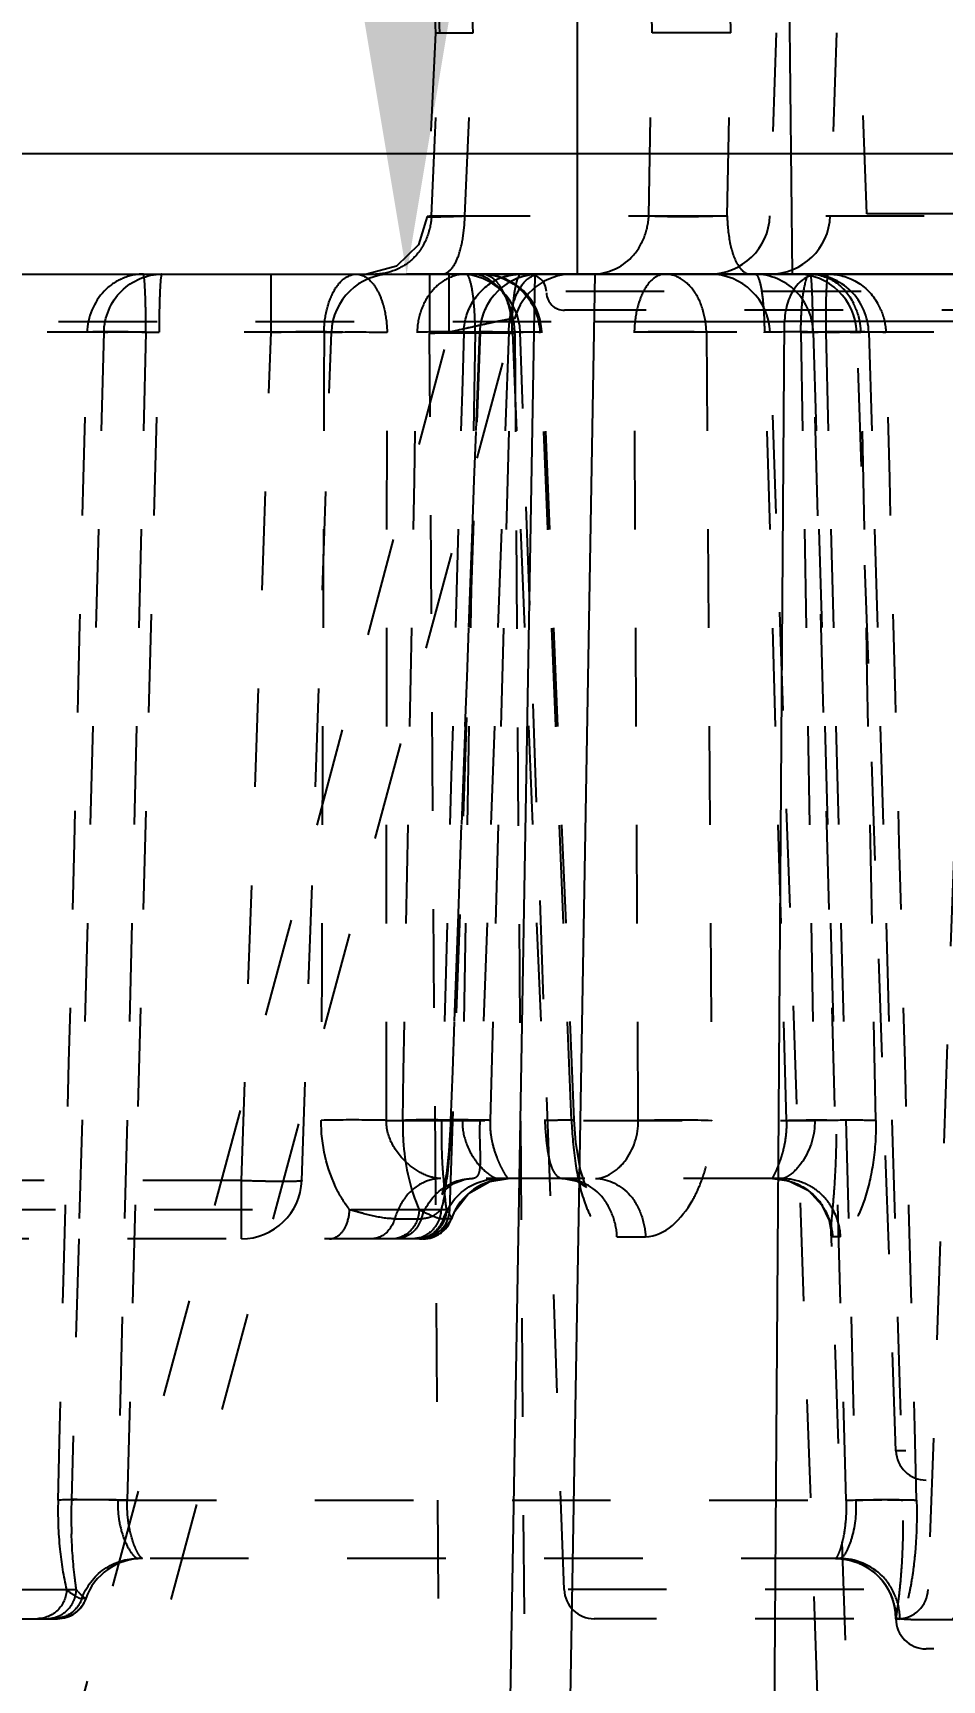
# Model space of a CAD drawing. Header units: millimetres. Extents: x -1265 to 1982, y -12197 to 1934.
# Drawn here: x 246.36 to 261.42, y -314.42 to -287.1 of the extents above; entities that cross this region are included whole.
import ezdxf

# ---------------------------------------------------------------- set-up
doc = ezdxf.new("R2010")
doc.units = ezdxf.units.MM
doc.header["$LTSCALE"] = 16.335
doc.header["$PDMODE"] = 3
doc.header["$PDSIZE"] = 0.3125
doc.linetypes.add('HIDDEN', pattern=[0.2, 0.1, -0.1])
doc.layers.get('0').update_dxf_attribs({"linetype": 'CONTINUOUS'})
doc.layers.get('Defpoints').update_dxf_attribs({"linetype": 'CONTINUOUS'})
doc.layers.add('DEFAULT_2', color=8, linetype='HIDDEN')
doc.styles.get("Standard").update_dxf_attribs({"font": 'txt', "width": 0.8})
doc.dimstyles.new('11', dxfattribs={"dimtxt": 8, "dimasz": 8, "dimexe": 0, "dimexo": 0, "dimgap": 0, "dimtad": 0, "dimdsep": 46, "dimtxsty": 'Standard', "dimcen": 0, "dimclrd": 4, "dimclre": 4, "dimclrt": 6, "dimazin": 0, "dimtp": 0.01, "dimtm": 0.01, "dimtfac": 1, "dimtofl": 0, "dimtmove": 0, "dimatfit": 3, "dimfxl": 0, "dimtolj": 1, "dimarcsym": 0})

# ---------------------------------------------------------------- blocks, each defined once
blk = doc.blocks.new('*D82')
at = {"color": 4, "lineweight": -2}
for p, q in [((302.177, -214.102), (252.55, -214.102)), ((252.55, -222.102), (252.55, -234.926)), ((252.55, -283.102), (252.55, -245.593)), ((347.649, -291.102), (252.55, -291.102))]:
    blk.add_line(p, q, dxfattribs=at)
at = {"color": 4}
for points in [[(251.216, -222.102), (253.883, -222.102), (252.55, -214.102)], [(251.216, -283.102), (253.883, -283.102), (252.55, -291.102)]]:
    blk.add_solid(points, dxfattribs=at)
at = {"layer": 'Defpoints', "color": 0}
for p in [(302.177, -214.102), (252.55, -291.102), (347.649, -291.102)]:
    blk.add_point(p, dxfattribs=at)
at = {"color": 6, "insert": (252.55, -240.259), "char_height": 8, "attachment_point": 5, "rotation": 90}
blk.add_mtext('\\A1;77', dxfattribs=at)
blk = doc.blocks.new('*D83')
at = {"color": 4, "lineweight": -2}
for p, q in [((185.186, -289.102), (324.733, -289.102)), ((324.733, -297.102), (324.733, -352.099)), ((324.733, -401.102), (324.733, -365.966)), ((185.186, -409.102), (324.733, -409.102))]:
    blk.add_line(p, q, dxfattribs=at)
at = {"color": 4}
for points in [[(323.4, -297.102), (326.067, -297.102), (324.733, -289.102)], [(323.4, -401.102), (326.067, -401.102), (324.733, -409.102)]]:
    blk.add_solid(points, dxfattribs=at)
at = {"layer": 'Defpoints', "color": 0}
for p in [(185.186, -289.102), (185.186, -409.102), (324.733, -409.102)]:
    blk.add_point(p, dxfattribs=at)
at = {"color": 6, "insert": (324.733, -359.033), "char_height": 8, "attachment_point": 5, "rotation": 90}
blk.add_mtext('\\A1;120', dxfattribs=at)

msp = doc.modelspace()

# ---------------------------------------------------------------- linework, layer by layer
at = {"color": 7, "linetype": 'Continuous'}
for p, q in [((255.38, -291.102), (255.38, -286.076)), ((258.887, -286.076), (258.941, -291.102)), ((-119.823, -291.102), (302.177, -291.102)), ((254.677, -291.102), (253.333, -368.137)), ((254.333, -368.137), (255.677, -291.102)), ((258.252, -369.611), (258.814, -291.888)), ((281.55, -291.888), (258.814, -291.888))]:
    msp.add_line(p, q, dxfattribs=at)
for points, knots in [([(259.38, -291.102), (259.283, -291.102), (259.067, -291.193), (258.941, -291.382), (258.896, -291.493)], [0, 0, 0, 0, 0.447253, 1, 1, 1, 1]), ([(258.896, -291.493), (258.857, -291.587), (258.824, -291.721), (258.815, -291.856), (258.814, -291.888)], [0, 0, 0, 0, 0.757844, 1, 1, 1, 1]), ([(255.663, -291.887), (255.954, -291.887), (257.005, -291.887), (258.055, -291.887), (258.814, -291.888)], [0, 0, 0, 0, 0.276854, 1, 1, 1, 1])]:
    msp.add_open_spline(points, degree=3, knots=knots, dxfattribs=at)
at = {"layer": 'DEFAULT_2', "color": 8, "linetype": 'HIDDEN'}
for p, q in [((252.979, -286.057), (253.027, -287.102)), ((253.1, -287.102), (253.052, -286.067)), ((253.652, -287.102), (253.605, -286.067)), ((256.621, -287.102), (256.601, -286.067)), ((257.922, -287.102), (257.902, -286.067)), ((260.177, -290.102), (260.036, -286.067)), ((253.027, -287.102), (252.888, -290.148)), ((252.962, -290.137), (253.1, -287.102)), ((253.027, -287.102), (253.652, -287.102)), ((253.514, -290.137), (253.652, -287.102)), ((256.563, -290.137), (256.621, -287.102)), ((257.922, -287.102), (256.621, -287.102)), ((257.864, -290.137), (257.922, -287.102)), ((258.677, -287.102), (258.571, -290.137)), ((259.677, -287.102), (259.571, -290.137)), ((268.176, -290.102), (260.179, -290.102)), ((252.962, -290.137), (252.888, -290.148)), ((252.962, -290.137), (274.561, -290.137)), ((250.303, -292.067), (250.303, -291.102)), ((252.928, -291.102), (252.928, -292.085)), ((253.254, -292.067), (253.254, -291.102)), ((269.888, -291.392), (254.866, -291.392)), ((269.587, -291.702), (255.167, -291.702)), ((233.712, -291.888), (258.814, -291.888)), ((243.574, -332.02), (254.34, -291.843)), ((290.694, -292.067), (164.873, -292.067)), ((242.608, -331.796), (253.254, -292.067)), ((247.531, -292.067), (247.114, -307.102)), ((248.229, -292.067), (247.763, -311.437)), ((247.921, -311.437), (248.446, -292.067)), ((249.811, -306.137), (250.303, -292.067)), ((250.811, -306.137), (251.302, -292.067)), ((252.214, -305.137), (252.226, -292.067)), ((253.481, -368.607), (252.928, -292.085)), ((253.264, -306.62), (253.772, -292.067)), ((253.687, -292.067), (253.474, -305.137)), ((253.758, -292.066), (253.76, -292.067)), ((254.244, -292.067), (253.764, -305.137)), ((253.939, -305.137), (254.292, -292.067)), ((254.305, -292.067), (254.839, -305.137)), ((254.342, -292.085), (254.895, -368.607)), ((255.16, -312.92), (254.432, -292.067)), ((254.791, -292.062), (254.757, -292.067)), ((255.325, -305.131), (254.791, -292.062)), ((256.389, -305.137), (256.323, -292.067)), ((257.518, -292.067), (257.608, -305.137)), ((258.849, -305.137), (258.481, -292.067)), ((260.16, -337.52), (258.573, -292.067)), ((259.085, -292.067), (259.314, -305.137)), ((259.838, -311.437), (259.28, -292.067)), ((259.29, -292.067), (259.67, -305.137)), ((259.497, -292.067), (259.995, -311.437)), ((260.66, -310.62), (260.012, -292.067)), ((260.211, -292.067), (260.777, -311.437)), ((261.852, -294.085), (261.194, -312.92)), ((253.278, -305.135), (253.284, -305.137)), ((255.325, -305.131), (255.283, -305.137)), ((252.214, -305.137), (259.314, -305.137)), ((249.811, -306.137), (243.743, -306.137)), ((249.811, -307.102), (249.811, -306.137)), ((258.77, -306.102), (253.117, -306.102)), ((253.327, -306.184), (253.522, -306.114)), ((253.522, -306.114), (253.641, -306.102)), ((253.577, -306.35), (253.927, -306.151)), ((253.927, -306.151), (254.233, -306.102)), ((255.154, -306.102), (255.377, -306.148)), ((255.377, -306.148), (255.505, -306.227)), ((253.351, -306.642), (253.577, -306.35)), ((259.209, -306.302), (259.435, -306.543)), ((253.264, -306.62), (243.23, -306.62)), ((252.352, -306.769), (252.793, -306.769)), ((253.117, -307.009), (253.299, -306.765)), ((253.293, -306.769), (253.161, -306.769)), ((253.293, -306.769), (253.3, -306.763)), ((253.3, -306.763), (253.351, -306.642)), ((252.826, -307.102), (253.117, -307.009)), ((259.609, -307.067), (259.589, -306.998)), ((260.281, -326.82), (259.589, -306.998)), ((252.823, -307.102), (243.743, -307.102)), ((247.114, -307.102), (246.993, -311.437)), ((256.036, -307.067), (256.509, -307.067)), ((259.742, -307.067), (259.609, -307.067)), ((283.694, -310.62), (260.66, -310.62)), ((283.194, -311.102), (261.16, -311.102)), ((247.763, -311.437), (259.995, -311.437)), ((259.731, -312.402), (248.102, -312.402)), ((229.16, -312.92), (247.076, -312.92)), ((273.194, -312.92), (255.16, -312.92)), ((247.235, -313.069), (247.166, -313.069)), ((229.662, -313.402), (246.755, -313.402)), ((286.096, -313.42), (255.66, -313.402)), ((260.66, -313.406), (260.671, -313.402)), ((260.662, -313.411), (260.66, -313.406)), ((260.671, -313.402), (260.726, -313.411)), ((290.694, -313.902), (261.16, -313.902))]:
    msp.add_line(p, q, dxfattribs=at)
for points in [[(252.888, -290.148), (252.748, -290.614), (252.383, -290.972), (251.889, -291.102)], [(253.758, -292.066), (253.275, -305.198), (253.249, -305.647), (253.209, -306.019), (253.161, -306.274), (253.139, -306.348)], [(255.505, -306.227), (255.53, -306.252), (255.514, -306.216), (255.431, -305.962), (255.353, -305.503), (255.325, -305.131)], [(253.139, -306.348), (253.132, -306.365), (253.182, -306.297), (253.327, -306.184)], [(258.613, -306.102), (258.886, -306.141), (259.209, -306.302)], [(259.435, -306.543), (259.555, -306.799), (259.588, -306.981), (259.589, -306.998)]]:
    msp.add_lwpolyline(points, dxfattribs=at)
for centre, radius, start, end in [((257.572, -290.102), 1, 270, 358), ((258.572, -290.102), 1, 270, 358), ((252.302, -292.102), 1, 90, 178), ((253.433, -292.102), 1, 2, 90), ((254.757, -292.102), 1, 89.9825, 177.9401), ((253.792, -292.102), 1, 2.3016, 90.0175), ((254.455, -292.043), 0.941, 107.1181, 120.3442), ((255.306, -292.102), 1, 90, 165), ((254.567, -291.402), 0.3, 2, 90), ((254.757, -292.076), 0.973, 90.0194, 95.7513), ((257.574, -292.102), 1, 2, 90), ((259.013, -292.102), 1, 2, 90), ((255.167, -291.402), 0.3, 182, 270), ((258.665, -291.987), 4.37, 174.688, 175.6241), ((280.78, -292.099), 21.283, 178.9058, 179.9149), ((258.976, -292.08), 1.098, 20.6525, 26.9051), ((259.471, -292.092), 1.021, 23.0631, 29.9668), ((262.154, -330.07), 39.031, 102.3418, 103.1806), ((253.635, -448.785), 156.702, 89.74149, 90.25851), ((253.802, -307.804), 15.742, 89.4814, 90.1414), ((253.719, -317.946), 25.885, 88.7323, 89.5013), ((255.288, -324.103), 32.05, 91.5074, 91.7586), ((253.393, -312.181), 7.05, 90.644, 90.995), ((261.477, -305.37), 8.351, 178.4022, 182.1941), ((262.577, -305.316), 9.452, 182.2645, 184.807), ((249.811, -306.102), 1, 270, 358), ((263.774, -305.219), 10.653, 184.7879, 185.347), ((264.85, -305.118), 11.734, 185.35, 185.8337), ((248.718, -305.582), 4.528, 350.8731, 352.0073), ((247.785, -305.451), 5.47, 352.0064, 353.1014), ((253.66, -306.976), 0.875, 108.2216, 115.9322), ((254.234, -307.1), 0.998, 90.0379, 160.6203), ((258.588, -307.163), 1.062, 61.7713, 65.9113), ((249.403, -305.692), 3.835, 349.9032, 350.8666), ((252.764, -306.602), 0.5, 270, 358), ((252.822, -306.603), 0.499, 270.0395, 340.6187), ((258.561, -307.118), 1.048, 28.328, 32.608), ((252.619, -306.588), 0.516, 285.8086, 300.2156), ((252.702, -306.573), 0.531, 282.7231, 298.9743), ((261.16, -310.602), 0.5, 182, 270), ((256.059, -311.694), 9.069, 178.3773, 181.9179), ((248.172, -313.402), 0.999, 90.0096, 160.5523), ((259.659, -313.402), 1, 0, 90), ((246.535, -312.887), 0.543, 328.859, 346.1163), ((247.839, -312.314), 0.975, 220.5825, 223.6361), ((255.66, -312.902), 0.5, 182, 270), ((260.694, -312.902), 0.5, 270, 358), ((246.764, -312.902), 0.5, 270, 340.5288), ((246.775, -312.923), 0.473, 300.4779, 311.0279), ((261.16, -313.402), 0.5, 180, 270)]:
    msp.add_arc(centre, radius, start, end, dxfattribs=at)
for points, knots in [([(252.962, -290.137), (252.96, -290.176), (252.944, -290.341), (252.89, -290.501), (252.83, -290.612)], [0, 0, 0, 0, 0.238939, 1, 1, 1, 1]), ([(252.889, -290.148), (252.889, -290.151), (252.912, -290.148), (252.936, -290.153), (252.994, -290.151), (253.065, -290.151), (253.157, -290.148), (253.308, -290.145), (253.429, -290.14), (253.514, -290.137)], [0, 0, 0, 0, 0.017417, 0.068701, 0.154074, 0.272226, 0.419639, 0.59257, 1, 1, 1, 1]), ([(253.139, -291.102), (253.191, -291.102), (253.312, -291.016), (253.421, -290.797), (253.492, -290.489), (253.512, -290.258), (253.514, -290.137)], [0, 0, 0, 0, 0.140553, 0.363093, 0.669193, 1, 1, 1, 1]), ([(255.636, -291.102), (255.87, -291.102), (256.248, -290.933), (256.501, -290.51), (256.559, -290.26), (256.563, -290.137)], [0, 0, 0, 0, 0.483041, 0.746594, 1, 1, 1, 1]), ([(257.864, -290.137), (257.609, -290.147), (257.246, -290.154), (256.813, -290.149), (256.634, -290.144), (256.563, -290.137)], [0, 0, 0, 0, 0.588071, 0.83494, 1, 1, 1, 1]), ([(257.864, -290.137), (257.866, -290.294), (257.896, -290.577), (257.98, -290.858), (258.05, -290.965)], [0, 0, 0, 0, 0.549696, 1, 1, 1, 1]), ([(248.185, -291.102), (248.066, -291.102), (247.824, -291.155), (247.415, -291.437), (247.261, -291.82), (247.254, -292.067)], [0, 0, 0, 0, 0.243479, 0.492754, 1, 1, 1, 1]), ([(247.531, -292.067), (247.538, -291.819), (247.743, -291.315), (248.249, -291.102), (248.49, -291.102)], [0, 0, 0, 0, 0.507067, 1, 1, 1, 1]), ([(248.229, -292.067), (248.229, -291.943), (248.227, -291.764), (248.221, -291.536), (248.216, -291.391), (248.209, -291.276), (248.204, -291.182), (248.194, -291.139), (248.191, -291.102), (248.185, -291.102)], [0, 0, 0, 0, 0.383594, 0.556562, 0.707205, 0.830594, 0.922144, 0.978967, 1, 1, 1, 1]), ([(248.49, -291.102), (248.483, -291.102), (248.481, -291.139), (248.471, -291.182), (248.466, -291.276), (248.459, -291.391), (248.454, -291.536), (248.448, -291.764), (248.446, -291.943), (248.446, -292.067)], [0, 0, 0, 0, 0.021033, 0.077856, 0.169406, 0.292795, 0.443438, 0.616406, 1, 1, 1, 1]), ([(251.182, -292.067), (251.182, -291.943), (251.212, -291.706), (251.319, -291.395), (251.484, -291.172), (251.643, -291.102), (251.713, -291.102)], [0, 0, 0, 0, 0.314815, 0.595966, 0.822909, 1, 1, 1, 1]), ([(251.713, -291.102), (251.807, -291.102), (251.958, -291.198), (252.079, -291.388), (252.13, -291.514), (252.151, -291.582)], [0, 0, 0, 0, 0.413282, 0.684359, 1, 1, 1, 1]), ([(252.499, -290.965), (252.463, -290.988), (252.319, -291.063), (252.155, -291.102), (252.035, -291.102)], [0, 0, 0, 0, 0.263448, 1, 1, 1, 1]), ([(253.533, -291.102), (253.43, -291.102), (253.213, -291.157), (252.947, -291.375), (252.773, -291.695), (252.726, -291.941), (252.724, -292.067)], [0, 0, 0, 0, 0.224937, 0.466269, 0.726662, 1, 1, 1, 1]), ([(253.687, -292.067), (253.686, -291.943), (253.679, -291.714), (253.65, -291.417), (253.611, -291.221), (253.572, -291.127), (253.545, -291.102), (253.533, -291.102)], [0, 0, 0, 0, 0.373143, 0.689407, 0.903661, 0.965263, 1, 1, 1, 1]), ([(254.342, -292.085), (254.341, -291.962), (254.299, -291.716), (254.133, -291.313), (253.826, -291.102), (253.635, -291.102)], [0, 0, 0, 0, 0.282715, 0.562001, 1, 1, 1, 1]), ([(253.792, -291.102), (254.034, -291.102), (254.543, -291.313), (254.749, -291.819), (254.758, -292.067)], [0, 0, 0, 0, 0.494066, 1, 1, 1, 1]), ([(254.043, -291.23), (254.025, -291.21), (253.956, -291.145), (253.86, -291.102), (253.792, -291.102)], [0, 0, 0, 0, 0.283103, 1, 1, 1, 1]), ([(254.244, -292.067), (254.246, -291.943), (254.273, -291.707), (254.377, -291.397), (254.533, -291.172), (254.688, -291.102), (254.757, -291.102)], [0, 0, 0, 0, 0.317758, 0.600405, 0.825472, 1, 1, 1, 1]), ([(254.385, -291.183), (254.366, -291.236), (254.338, -291.369), (254.321, -291.503), (254.314, -291.582)], [0, 0, 0, 0, 0.414844, 1, 1, 1, 1]), ([(254.445, -291.102), (254.433, -291.102), (254.404, -291.131), (254.393, -291.162), (254.385, -291.183)], [0, 0, 0, 0, 0.354947, 1, 1, 1, 1]), ([(256.836, -291.102), (256.767, -291.102), (256.612, -291.172), (256.456, -291.397), (256.352, -291.707), (256.325, -291.943), (256.323, -292.067)], [0, 0, 0, 0, 0.174528, 0.399595, 0.682242, 1, 1, 1, 1]), ([(257.519, -292.067), (257.516, -291.942), (257.479, -291.701), (257.336, -291.384), (257.115, -291.162), (256.924, -291.102), (256.836, -291.102)], [0, 0, 0, 0, 0.291305, 0.560139, 0.79448, 1, 1, 1, 1]), ([(258.05, -290.965), (258.064, -290.986), (258.111, -291.048), (258.184, -291.102), (258.238, -291.102)], [0, 0, 0, 0, 0.31754, 1, 1, 1, 1]), ([(259.291, -292.067), (259.283, -291.819), (259.077, -291.314), (258.569, -291.102), (258.327, -291.102)], [0, 0, 0, 0, 0.506264, 1, 1, 1, 1]), ([(258.327, -291.102), (258.338, -291.102), (258.366, -291.127), (258.404, -291.221), (258.444, -291.417), (258.472, -291.714), (258.48, -291.943), (258.481, -292.067)], [0, 0, 0, 0, 0.034737, 0.096339, 0.310593, 0.626857, 1, 1, 1, 1]), ([(259.164, -291.23), (259.173, -291.198), (259.185, -291.152), (259.222, -291.102), (259.239, -291.102)], [0, 0, 0, 0, 0.667837, 1, 1, 1, 1]), ([(260.211, -292.067), (260.203, -291.819), (259.992, -291.311), (259.48, -291.102), (259.236, -291.102)], [0, 0, 0, 0, 0.504215, 1, 1, 1, 1]), ([(259.236, -291.102), (259.243, -291.102), (259.245, -291.139), (259.255, -291.182), (259.26, -291.276), (259.267, -291.391), (259.272, -291.536), (259.278, -291.764), (259.28, -291.943), (259.28, -292.067)], [0, 0, 0, 0, 0.021033, 0.077856, 0.169406, 0.292795, 0.443438, 0.616406, 1, 1, 1, 1]), ([(259.239, -291.102), (259.382, -291.102), (259.686, -291.201), (259.885, -291.444), (259.955, -291.583)], [0, 0, 0, 0, 0.48011, 1, 1, 1, 1]), ([(259.501, -291.692), (259.502, -291.638), (259.507, -291.467), (259.512, -291.295), (259.524, -291.179)], [0, 0, 0, 0, 0.319393, 1, 1, 1, 1]), ([(259.524, -291.179), (259.525, -291.173), (259.527, -291.154), (259.53, -291.135), (259.533, -291.122)], [0, 0, 0, 0, 0.308479, 1, 1, 1, 1]), ([(259.541, -291.102), (259.703, -291.102), (260.035, -291.193), (260.273, -291.44), (260.355, -291.582)], [0, 0, 0, 0, 0.494838, 1, 1, 1, 1]), ([(254.141, -291.369), (254.134, -291.356), (254.105, -291.307), (254.071, -291.261), (254.043, -291.23)], [0, 0, 0, 0, 0.265053, 1, 1, 1, 1]), ([(259.099, -291.692), (259.102, -291.646), (259.115, -291.491), (259.135, -291.335), (259.164, -291.23)], [0, 0, 0, 0, 0.30044, 1, 1, 1, 1]), ([(252.151, -291.582), (252.163, -291.62), (252.205, -291.778), (252.224, -291.943), (252.226, -292.067)], [0, 0, 0, 0, 0.239448, 1, 1, 1, 1]), ([(254.305, -292.067), (254.304, -292.025), (254.295, -291.861), (254.266, -291.698), (254.23, -291.582)], [0, 0, 0, 0, 0.257443, 1, 1, 1, 1]), ([(254.308, -291.653), (254.306, -291.686), (254.296, -291.824), (254.292, -291.962), (254.292, -292.067)], [0, 0, 0, 0, 0.239707, 1, 1, 1, 1]), ([(259.085, -292.067), (259.085, -292.035), (259.087, -291.91), (259.092, -291.785), (259.099, -291.692)], [0, 0, 0, 0, 0.255458, 1, 1, 1, 1]), ([(254.34, -291.843), (254.34, -291.842), (254.328, -291.841), (254.317, -291.842), (254.288, -291.846), (254.234, -291.855), (254.141, -291.872), (254.007, -291.899), (253.844, -291.934), (253.59, -291.99), (253.391, -292.035), (253.254, -292.067)], [0, 0, 0, 0, 0.004736, 0.019263, 0.043561, 0.077194, 0.170556, 0.295466, 0.447497, 0.62022, 1, 1, 1, 1]), ([(248.229, -292.067), (248.032, -292.062), (247.708, -292.059), (247.382, -292.058), (247.254, -292.067)], [0, 0, 0, 0, 0.604642, 1, 1, 1, 1]), ([(247.531, -292.067), (247.645, -292.057), (247.95, -292.06), (248.255, -292.063), (248.446, -292.067)], [0, 0, 0, 0, 0.373727, 1, 1, 1, 1]), ([(250.303, -292.067), (250.43, -292.063), (250.616, -292.058), (250.851, -292.054), (251, -292.053), (251.124, -292.053), (251.213, -292.056), (251.271, -292.059), (251.293, -292.063), (251.302, -292.065), (251.302, -292.067)], [0, 0, 0, 0, 0.382435, 0.55536, 0.706692, 0.830071, 0.92187, 0.979197, 0.994137, 1, 1, 1, 1]), ([(251.182, -292.067), (251.265, -292.065), (251.613, -292.059), (251.961, -292.061), (252.226, -292.067)], [0, 0, 0, 0, 0.239008, 1, 1, 1, 1]), ([(253.687, -292.067), (253.596, -292.065), (253.275, -292.06), (252.954, -292.059), (252.724, -292.067)], [0, 0, 0, 0, 0.28391, 1, 1, 1, 1]), ([(253.496, -292.067), (253.512, -292.066), (253.601, -292.062), (253.69, -292.062), (253.763, -292.061)], [0, 0, 0, 0, 0.174178, 1, 1, 1, 1]), ([(254.244, -292.067), (254.177, -292.066), (254.082, -292.063), (253.963, -292.062), (253.893, -292.061), (253.838, -292.062), (253.795, -292.061), (253.775, -292.065), (253.758, -292.063), (253.758, -292.066)], [0, 0, 0, 0, 0.413995, 0.58669, 0.731783, 0.847198, 0.931065, 0.982074, 1, 1, 1, 1]), ([(254.445, -292.063), (254.485, -292.062), (254.594, -292.06), (254.704, -292.056), (254.775, -292.059)], [0, 0, 0, 0, 0.3592, 1, 1, 1, 1]), ([(257.518, -292.067), (257.43, -292.064), (257.031, -292.055), (256.632, -292.058), (256.323, -292.067)], [0, 0, 0, 0, 0.222968, 1, 1, 1, 1]), ([(259.29, -292.067), (259.191, -292.059), (258.921, -292.061), (258.651, -292.063), (258.481, -292.067)], [0, 0, 0, 0, 0.368101, 1, 1, 1, 1]), ([(259.085, -292.067), (259.18, -292.065), (259.511, -292.06), (259.842, -292.058), (260.077, -292.067)], [0, 0, 0, 0, 0.28831, 1, 1, 1, 1]), ([(260.211, -292.067), (260.17, -292.062), (260.059, -292.06), (259.749, -292.056), (259.479, -292.062), (259.28, -292.067)], [0, 0, 0, 0, 0.130668, 0.357934, 1, 1, 1, 1]), ([(259.497, -292.067), (259.702, -292.062), (260.034, -292.059), (260.367, -292.056), (260.493, -292.067)], [0, 0, 0, 0, 0.618176, 1, 1, 1, 1]), ([(252.214, -305.137), (252.13, -305.135), (251.77, -305.129), (251.409, -305.13), (251.132, -305.137)], [0, 0, 0, 0, 0.232776, 1, 1, 1, 1]), ([(253.474, -305.137), (253.383, -305.135), (253.053, -305.13), (252.723, -305.127), (252.485, -305.137)], [0, 0, 0, 0, 0.276154, 1, 1, 1, 1]), ([(253.271, -305.132), (253.256, -305.132), (253.209, -305.133), (253.162, -305.134), (253.13, -305.137)], [0, 0, 0, 0, 0.318233, 1, 1, 1, 1]), ([(253.764, -305.137), (253.7, -305.135), (253.607, -305.133), (253.49, -305.131), (253.418, -305.13), (253.361, -305.131), (253.317, -305.13), (253.295, -305.134), (253.279, -305.132), (253.278, -305.135)], [0, 0, 0, 0, 0.396335, 0.570517, 0.720529, 0.840406, 0.927146, 0.98036, 1, 1, 1, 1]), ([(253.939, -305.137), (253.882, -305.136), (253.674, -305.132), (253.465, -305.129), (253.314, -305.131)], [0, 0, 0, 0, 0.272742, 1, 1, 1, 1]), ([(254.839, -305.137), (254.902, -305.135), (254.994, -305.132), (255.109, -305.13), (255.182, -305.128), (255.24, -305.128), (255.285, -305.126), (255.306, -305.131), (255.322, -305.128), (255.323, -305.131)], [0, 0, 0, 0, 0.391635, 0.565851, 0.717375, 0.839993, 0.928241, 0.981226, 1, 1, 1, 1]), ([(256.389, -305.137), (256.486, -305.134), (256.892, -305.126), (257.299, -305.125), (257.608, -305.137)], [0, 0, 0, 0, 0.238525, 1, 1, 1, 1]), ([(258.849, -305.137), (259.021, -305.133), (259.257, -305.128), (259.53, -305.131), (259.632, -305.133), (259.67, -305.137)], [0, 0, 0, 0, 0.628032, 0.86246, 1, 1, 1, 1]), ([(259.314, -305.137), (259.502, -305.133), (259.84, -305.129), (260.179, -305.13), (260.328, -305.137)], [0, 0, 0, 0, 0.557992, 1, 1, 1, 1]), ([(251.604, -306.62), (251.529, -306.522), (251.251, -306.075), (251.131, -305.537), (251.132, -305.137)], [0, 0, 0, 0, 0.236233, 1, 1, 1, 1]), ([(252.595, -305.878), (252.484, -305.786), (252.295, -305.565), (252.211, -305.278), (252.214, -305.137)], [0, 0, 0, 0, 0.505348, 1, 1, 1, 1]), ([(252.485, -305.137), (252.482, -305.274), (252.5, -305.778), (252.611, -306.283), (252.757, -306.62)], [0, 0, 0, 0, 0.271709, 1, 1, 1, 1]), ([(253.284, -305.137), (253.279, -305.276), (253.27, -305.46), (253.258, -305.644), (253.255, -305.69)], [0, 0, 0, 0, 0.753732, 1, 1, 1, 1]), ([(253.474, -305.137), (253.469, -305.26), (253.514, -305.503), (253.676, -305.804), (253.851, -305.993), (253.988, -306.081), (254.05, -306.102), (254.076, -306.102)], [0, 0, 0, 0, 0.305845, 0.597082, 0.84184, 0.933991, 1, 1, 1, 1]), ([(253.764, -305.137), (253.757, -305.258), (253.759, -305.435), (253.767, -305.659), (253.77, -305.803), (253.765, -305.923), (253.748, -306.017), (253.71, -306.087), (253.663, -306.102), (253.641, -306.102)], [0, 0, 0, 0, 0.355792, 0.516768, 0.658905, 0.77713, 0.868899, 0.937143, 1, 1, 1, 1]), ([(253.976, -305.518), (253.969, -305.487), (253.944, -305.362), (253.934, -305.234), (253.939, -305.137)], [0, 0, 0, 0, 0.243507, 1, 1, 1, 1]), ([(254.839, -305.137), (254.842, -305.178), (254.852, -305.334), (254.865, -305.49), (254.881, -305.604)], [0, 0, 0, 0, 0.260266, 1, 1, 1, 1]), ([(255.283, -305.137), (255.293, -305.376), (255.332, -305.826), (255.441, -306.359), (255.583, -306.71), (255.706, -306.905), (255.858, -307.035), (255.98, -307.067), (256.036, -307.067)], [0, 0, 0, 0, 0.32444, 0.612854, 0.734056, 0.836881, 0.922982, 1, 1, 1, 1]), ([(255.678, -306.102), (255.765, -306.102), (255.956, -306.031), (256.276, -305.736), (256.396, -305.375), (256.389, -305.137)], [0, 0, 0, 0, 0.202038, 0.44726, 1, 1, 1, 1]), ([(256.509, -307.067), (256.835, -307.067), (257.206, -306.664), (257.431, -306.177), (257.572, -305.733), (257.61, -305.377), (257.608, -305.137)], [0, 0, 0, 0, 0.413156, 0.550428, 0.69592, 1, 1, 1, 1]), ([(258.613, -306.102), (258.611, -306.102), (258.621, -306.092), (258.623, -306.08), (258.639, -306.054), (258.654, -306.022), (258.674, -305.98), (258.705, -305.91), (258.745, -305.806), (258.79, -305.662), (258.827, -305.499), (258.85, -305.321), (258.852, -305.199), (258.849, -305.137)], [0, 0, 0, 0, 0.005818, 0.022894, 0.050387, 0.087466, 0.133323, 0.187171, 0.315815, 0.467466, 0.635747, 0.814811, 1, 1, 1, 1]), ([(259.314, -305.137), (259.323, -305.372), (259.215, -305.71), (258.978, -305.992), (258.853, -306.081), (258.794, -306.102), (258.77, -306.102)], [0, 0, 0, 0, 0.604305, 0.8465, 0.936178, 1, 1, 1, 1]), ([(259.589, -306.998), (259.586, -306.904), (259.61, -306.662), (259.645, -306.24), (259.675, -305.714), (259.676, -305.335), (259.67, -305.137)], [0, 0, 0, 0, 0.151758, 0.389733, 0.681817, 1, 1, 1, 1]), ([(260.328, -305.137), (260.332, -305.371), (260.304, -305.818), (260.168, -306.411), (260.001, -306.813), (259.856, -307.013), (259.776, -307.067), (259.742, -307.067)], [0, 0, 0, 0, 0.336367, 0.640228, 0.87449, 0.951838, 1, 1, 1, 1]), ([(254.233, -306.102), (254.228, -306.102), (254.22, -306.081), (254.196, -306.055), (254.167, -306.001), (254.129, -305.933), (254.088, -305.848), (254.03, -305.71), (253.995, -305.597), (253.976, -305.518)], [0, 0, 0, 0, 0.02302, 0.084124, 0.178669, 0.302107, 0.450096, 0.618545, 1, 1, 1, 1]), ([(253.117, -306.102), (253.029, -306.102), (252.839, -306.048), (252.675, -305.944), (252.595, -305.878)], [0, 0, 0, 0, 0.455613, 1, 1, 1, 1]), ([(253.255, -305.69), (253.252, -305.726), (253.241, -305.865), (253.228, -306.005), (253.216, -306.108)], [0, 0, 0, 0, 0.257419, 1, 1, 1, 1]), ([(254.901, -305.726), (254.911, -305.779), (254.934, -305.874), (254.985, -305.995), (255.057, -306.081), (255.123, -306.102), (255.154, -306.102)], [0, 0, 0, 0, 0.330893, 0.599005, 0.811127, 1, 1, 1, 1]), ([(250.811, -306.137), (250.811, -306.139), (250.802, -306.141), (250.779, -306.145), (250.721, -306.149), (250.632, -306.151), (250.509, -306.152), (250.359, -306.151), (250.124, -306.147), (249.939, -306.142), (249.811, -306.137)], [0, 0, 0, 0, 0.005945, 0.020819, 0.077923, 0.170088, 0.294207, 0.445431, 0.618567, 1, 1, 1, 1]), ([(253.117, -306.102), (253.009, -306.102), (252.778, -306.163), (252.6, -306.32), (252.527, -306.416)], [0, 0, 0, 0, 0.471434, 1, 1, 1, 1]), ([(252.793, -306.769), (252.852, -306.585), (253.002, -306.353), (253.22, -306.216), (253.277, -306.189)], [0, 0, 0, 0, 0.753677, 1, 1, 1, 1]), ([(253.161, -306.769), (253.226, -306.578), (253.476, -306.232), (253.882, -306.102), (254.076, -306.102)], [0, 0, 0, 0, 0.508954, 1, 1, 1, 1]), ([(253.386, -306.144), (253.407, -306.137), (253.49, -306.114), (253.577, -306.102), (253.641, -306.102)], [0, 0, 0, 0, 0.25849, 1, 1, 1, 1]), ([(256.036, -307.067), (256.033, -306.945), (255.978, -306.697), (255.743, -306.278), (255.379, -306.102), (255.154, -306.102)], [0, 0, 0, 0, 0.258934, 0.525191, 1, 1, 1, 1]), ([(255.678, -306.102), (255.892, -306.102), (256.239, -306.286), (256.455, -306.699), (256.506, -306.945), (256.509, -307.067)], [0, 0, 0, 0, 0.464814, 0.734417, 1, 1, 1, 1]), ([(258.613, -306.102), (258.646, -306.102), (258.786, -306.111), (258.924, -306.15), (259.021, -306.193)], [0, 0, 0, 0, 0.2382, 1, 1, 1, 1]), ([(259.257, -306.239), (259.219, -306.217), (259.066, -306.141), (258.895, -306.102), (258.77, -306.102)], [0, 0, 0, 0, 0.261922, 1, 1, 1, 1]), ([(253.178, -306.364), (253.174, -306.387), (253.158, -306.473), (253.138, -306.558), (253.12, -306.62)], [0, 0, 0, 0, 0.262784, 1, 1, 1, 1]), ([(253.212, -306.62), (253.209, -306.596), (253.197, -306.493), (253.185, -306.39), (253.177, -306.31)], [0, 0, 0, 0, 0.232318, 1, 1, 1, 1]), ([(259.742, -307.067), (259.737, -306.905), (259.662, -306.657), (259.467, -306.386), (259.33, -306.282), (259.257, -306.239)], [0, 0, 0, 0, 0.488835, 0.745313, 1, 1, 1, 1]), ([(251.84, -306.685), (251.78, -306.669), (251.701, -306.647), (251.623, -306.625), (251.604, -306.62)], [0, 0, 0, 0, 0.75859, 1, 1, 1, 1]), ([(252.352, -306.769), (252.311, -306.769), (252.138, -306.758), (251.968, -306.719), (251.84, -306.685)], [0, 0, 0, 0, 0.234628, 1, 1, 1, 1]), ([(252.757, -306.62), (252.754, -306.742), (252.665, -306.988), (252.422, -307.102), (252.308, -307.102)], [0, 0, 0, 0, 0.518479, 1, 1, 1, 1]), ([(253.161, -306.769), (253.129, -306.861), (253.007, -307.034), (252.803, -307.102), (252.703, -307.102)], [0, 0, 0, 0, 0.491853, 1, 1, 1, 1]), ([(252.757, -306.62), (252.829, -306.655), (252.958, -306.714), (253.097, -306.769), (253.161, -306.769)], [0, 0, 0, 0, 0.55457, 1, 1, 1, 1]), ([(252.933, -306.747), (252.923, -306.75), (252.877, -306.764), (252.83, -306.769), (252.793, -306.769)], [0, 0, 0, 0, 0.224273, 1, 1, 1, 1]), ([(253.042, -306.686), (253.018, -306.704), (252.982, -306.727), (252.943, -306.743), (252.933, -306.747)], [0, 0, 0, 0, 0.733384, 1, 1, 1, 1]), ([(253.12, -306.62), (253.12, -306.639), (253.111, -306.722), (253.083, -306.802), (253.052, -306.856)], [0, 0, 0, 0, 0.238126, 1, 1, 1, 1]), ([(253.212, -306.62), (253.211, -306.64), (253.202, -306.724), (253.172, -306.806), (253.139, -306.862)], [0, 0, 0, 0, 0.237717, 1, 1, 1, 1]), ([(253.299, -306.765), (253.302, -306.754), (253.281, -306.726), (253.267, -306.701), (253.256, -306.685)], [0, 0, 0, 0, 0.353958, 1, 1, 1, 1]), ([(259.483, -306.621), (259.503, -306.657), (259.568, -306.797), (259.605, -306.953), (259.609, -307.067)], [0, 0, 0, 0, 0.260933, 1, 1, 1, 1]), ([(251.27, -307.102), (251.326, -307.102), (251.453, -307.046), (251.525, -306.934), (251.552, -306.868)], [0, 0, 0, 0, 0.441222, 1, 1, 1, 1]), ([(246.772, -311.437), (246.765, -311.708), (246.782, -312.206), (246.859, -312.699), (246.913, -312.92)], [0, 0, 0, 0, 0.543893, 1, 1, 1, 1]), ([(247.763, -311.437), (247.562, -311.432), (247.231, -311.429), (246.9, -311.426), (246.771, -311.437)], [0, 0, 0, 0, 0.608873, 1, 1, 1, 1]), ([(247.921, -311.437), (247.725, -311.432), (247.458, -311.426), (247.149, -311.43), (247.034, -311.432), (246.993, -311.437)], [0, 0, 0, 0, 0.631523, 0.865303, 1, 1, 1, 1]), ([(247.763, -311.437), (247.757, -311.56), (247.775, -311.792), (247.86, -312.093), (247.962, -312.287), (248.044, -312.378), (248.085, -312.402), (248.102, -312.402)], [0, 0, 0, 0, 0.345485, 0.650537, 0.877396, 0.952469, 1, 1, 1, 1]), ([(248.172, -312.402), (248.16, -312.402), (248.132, -312.373), (248.096, -312.319), (248.051, -312.228), (247.988, -312.057), (247.927, -311.79), (247.914, -311.559), (247.921, -311.437)], [0, 0, 0, 0, 0.034695, 0.102605, 0.201376, 0.327035, 0.640312, 1, 1, 1, 1]), ([(259.661, -312.402), (259.671, -312.402), (259.691, -312.37), (259.717, -312.319), (259.75, -312.227), (259.796, -312.056), (259.838, -311.788), (259.845, -311.559), (259.838, -311.437)], [0, 0, 0, 0, 0.02908, 0.092851, 0.188948, 0.313703, 0.631002, 1, 1, 1, 1]), ([(259.995, -311.437), (260.006, -311.64), (259.978, -311.926), (259.869, -312.235), (259.807, -312.348), (259.771, -312.381)], [0, 0, 0, 0, 0.618822, 0.851191, 1, 1, 1, 1]), ([(259.838, -311.437), (260.039, -311.431), (260.314, -311.425), (260.626, -311.429), (260.739, -311.431), (260.777, -311.437)], [0, 0, 0, 0, 0.643104, 0.875913, 1, 1, 1, 1]), ([(259.995, -311.437), (260.203, -311.431), (260.492, -311.425), (260.828, -311.429), (260.956, -311.432), (261.004, -311.437)], [0, 0, 0, 0, 0.618153, 0.857653, 1, 1, 1, 1]), ([(260.661, -313.399), (260.665, -313.399), (260.664, -313.375), (260.673, -313.35), (260.679, -313.293), (260.689, -313.224), (260.7, -313.138), (260.718, -312.996), (260.741, -312.784), (260.762, -312.493), (260.778, -312.163), (260.784, -311.806), (260.781, -311.561), (260.777, -311.437)], [0, 0, 0, 0, 0.006337, 0.023916, 0.051502, 0.087771, 0.131596, 0.182684, 0.306361, 0.456726, 0.62719, 0.81054, 1, 1, 1, 1]), ([(261.003, -311.437), (261.01, -311.677), (261.004, -312.028), (260.964, -312.475), (260.923, -312.765), (260.877, -313.005), (260.826, -313.194), (260.785, -313.303), (260.744, -313.367), (260.725, -313.367)], [0, 0, 0, 0, 0.364329, 0.531684, 0.681385, 0.807944, 0.905803, 0.969992, 1, 1, 1, 1]), ([(247.076, -312.92), (247.066, -312.854), (247.026, -312.548), (247.003, -312.24), (246.995, -311.997)], [0, 0, 0, 0, 0.215287, 1, 1, 1, 1]), ([(247.166, -313.069), (247.234, -312.876), (247.493, -312.529), (247.904, -312.402), (248.102, -312.402)], [0, 0, 0, 0, 0.508311, 1, 1, 1, 1]), ([(259.771, -312.381), (259.768, -312.384), (259.756, -312.394), (259.742, -312.402), (259.731, -312.402)], [0, 0, 0, 0, 0.310997, 1, 1, 1, 1]), ([(260.725, -313.402), (260.726, -313.277), (260.669, -313.017), (260.395, -312.572), (259.986, -312.402), (259.731, -312.402)], [0, 0, 0, 0, 0.243504, 0.503817, 1, 1, 1, 1]), ([(259.782, -312.41), (259.813, -312.415), (259.941, -312.438), (260.065, -312.486), (260.152, -312.533)], [0, 0, 0, 0, 0.242744, 1, 1, 1, 1]), ([(246.913, -312.92), (246.909, -313.044), (246.805, -313.297), (246.55, -313.402), (246.429, -313.402)], [0, 0, 0, 0, 0.505501, 1, 1, 1, 1]), ([(246.913, -312.92), (246.957, -312.956), (247.023, -313.005), (247.109, -313.053), (247.149, -313.069), (247.166, -313.069)], [0, 0, 0, 0, 0.576153, 0.826709, 1, 1, 1, 1]), ([(247.229, -313.069), (247.225, -313.069), (247.212, -313.059), (247.18, -313.034), (247.153, -313.007), (247.134, -312.987)], [0, 0, 0, 0, 0.11507, 0.339878, 1, 1, 1, 1]), ([(260.517, -312.889), (260.536, -312.921), (260.601, -313.048), (260.642, -313.188), (260.655, -313.294)], [0, 0, 0, 0, 0.258089, 1, 1, 1, 1]), ([(246.583, -313.402), (246.663, -313.402), (246.829, -313.358), (246.956, -313.24), (246.999, -313.168)], [0, 0, 0, 0, 0.487099, 1, 1, 1, 1]), ([(247.166, -313.069), (247.134, -313.162), (247.008, -313.335), (246.801, -313.402), (246.698, -313.402)], [0, 0, 0, 0, 0.488904, 1, 1, 1, 1]), ([(247.229, -313.069), (247.223, -313.088), (247.189, -313.167), (247.135, -313.237), (247.085, -313.28)], [0, 0, 0, 0, 0.238163, 1, 1, 1, 1]), ([(268.429, -313.399), (267.89, -313.399), (266.854, -313.416), (265.374, -313.425), (264.053, -313.417), (262.923, -313.421), (262.009, -313.418), (261.392, -313.422), (261.023, -313.423), (260.844, -313.416), (260.73, -313.408), (260.677, -313.399), (260.661, -313.399)], [0, 0, 0, 0, 0.208066, 0.400135, 0.571436, 0.718118, 0.836692, 0.924425, 0.956033, 0.979185, 0.993844, 1, 1, 1, 1])]:
    msp.add_open_spline(points, degree=3, knots=knots, dxfattribs=at)
for points in [[(252.83, -290.612), (252.807, -290.655), (252.78, -290.697), (252.751, -290.737)], [(252.751, -290.737), (252.683, -290.827), (252.596, -290.906), (252.499, -290.965)], [(254.178, -291.143), (254.264, -291.117), (254.355, -291.102), (254.445, -291.102)], [(254.66, -291.107), (254.523, -291.121), (254.387, -291.164), (254.268, -291.231)], [(253.633, -291.583), (253.716, -291.44), (253.838, -291.314), (253.98, -291.231)], [(254.181, -291.451), (254.169, -291.423), (254.156, -291.396), (254.141, -291.369)], [(254.23, -291.582), (254.216, -291.538), (254.2, -291.494), (254.181, -291.451)], [(253.496, -292.067), (253.501, -291.9), (253.55, -291.729), (253.633, -291.583)], [(253.904, -291.583), (253.85, -291.673), (253.809, -291.774), (253.785, -291.876)], [(260.003, -291.693), (260.048, -291.812), (260.074, -291.94), (260.076, -292.067)], [(260.41, -291.692), (260.46, -291.81), (260.49, -291.939), (260.494, -292.067)], [(246.771, -311.437), (246.933, -304.981), (247.094, -298.524), (247.254, -292.067)], [(251.182, -292.067), (251.166, -296.424), (251.149, -300.78), (251.132, -305.137)], [(252.485, -305.137), (252.564, -300.78), (252.644, -296.424), (252.724, -292.067)], [(253.496, -292.067), (253.374, -296.424), (253.252, -300.78), (253.13, -305.137)], [(253.284, -305.137), (253.442, -300.78), (253.601, -296.424), (253.76, -292.067)], [(255.283, -305.137), (255.108, -300.78), (254.933, -296.424), (254.757, -292.067)], [(260.328, -305.137), (260.244, -300.781), (260.16, -296.424), (260.077, -292.067)], [(261.004, -311.437), (260.833, -304.981), (260.663, -298.524), (260.493, -292.067)], [(254.881, -305.604), (254.886, -305.645), (254.893, -305.686), (254.901, -305.726)], [(259.09, -306.227), (259.232, -306.303), (259.357, -306.418), (259.444, -306.553)], [(252.527, -306.416), (252.448, -306.521), (252.388, -306.643), (252.352, -306.769)], [(251.552, -306.868), (251.584, -306.79), (251.602, -306.704), (251.604, -306.62)], [(252.352, -306.769), (252.318, -306.885), (252.24, -307.001), (252.133, -307.059)], [(252.793, -306.769), (252.773, -306.832), (252.74, -306.892), (252.698, -306.943)], [(253.12, -306.62), (253.094, -306.642), (253.069, -306.665), (253.042, -306.686)], [(253.248, -306.673), (253.236, -306.655), (253.223, -306.638), (253.212, -306.62)], [(252.698, -306.943), (252.658, -306.992), (252.606, -307.033), (252.549, -307.06)], [(253.052, -306.856), (253.011, -306.928), (252.95, -306.992), (252.878, -307.034)], [(253.139, -306.862), (253.096, -306.934), (253.032, -306.996), (252.959, -307.037)], [(252.133, -307.059), (252.084, -307.085), (252.026, -307.102), (251.969, -307.102)], [(252.549, -307.06), (252.493, -307.086), (252.431, -307.102), (252.37, -307.102)], [(252.759, -307.084), (252.719, -307.096), (252.677, -307.102), (252.635, -307.102)], [(252.819, -307.09), (252.786, -307.098), (252.751, -307.102), (252.717, -307.102)], [(259.661, -312.402), (259.702, -312.402), (259.742, -312.405), (259.782, -312.41)], [(260.268, -312.608), (260.368, -312.683), (260.454, -312.781), (260.517, -312.889)], [(247.062, -313.017), (247.07, -312.985), (247.075, -312.952), (247.076, -312.92)], [(247.099, -312.948), (247.091, -312.939), (247.083, -312.929), (247.076, -312.92)], [(247.015, -313.331), (246.938, -313.376), (246.847, -313.402), (246.758, -313.402)], [(260.655, -313.294), (260.659, -313.33), (260.661, -313.366), (260.661, -313.402)]]:
    msp.add_open_spline(points, degree=3, dxfattribs=at)

# ---------------------------------------------------------------- dimensions: what is measured, and where the dimension line sits
for base, p1, p2, picture, middle in [((252.55, -291.102), (302.177, -214.102), (347.649, -291.102), '*D82', (252.55, -240.259)), ((324.733, -409.102), (185.186, -289.102), (185.186, -409.102), '*D83', (324.733, -359.033))]:
    dim = msp.add_linear_dim(base=base, p1=p1, p2=p2, angle=90, dimstyle='11')
    dim.commit()
    dim.dimension.update_dxf_attribs({"geometry": picture, "text_midpoint": middle, "dimtype": 160})

doc.saveas('drawing.dxf')
